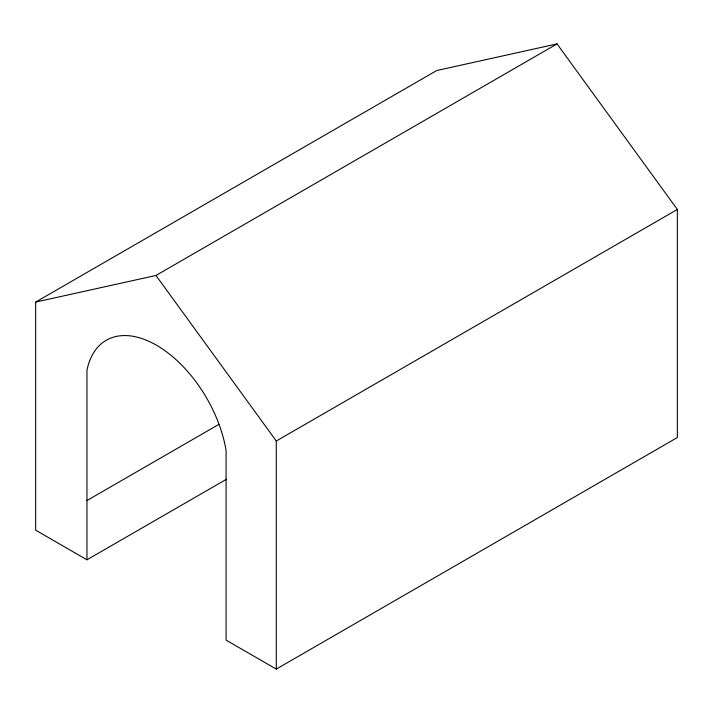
<?xml version="1.0" encoding="UTF-8"?>
<svg xmlns="http://www.w3.org/2000/svg" width="713" height="713" viewBox="0 0 713 713"><rect width="100%" height="100%" fill="white"/><g stroke="black" fill="none" stroke-linecap="round" stroke-linejoin="round"><path stroke-width="1.07" d="M35.65 302.08L436.712 70.534L557.031 43.903L677.35 209.462L677.35 437.541L276.288 669.097L226.083 640.114L226.083 450.527A100.542 58.047 60 0 0 156.53 345.244A100.542 58.047 60 0 0 86.968 370.207L86.968 559.794L35.65 530.169L35.65 302.08L155.969 275.459L557.031 43.903M86.745 500.669L218.829 424.413M276.288 669.097L276.288 441.017L677.35 209.462M86.968 559.794L226.609 479.172M155.969 275.459L276.288 441.017"/></g></svg>
